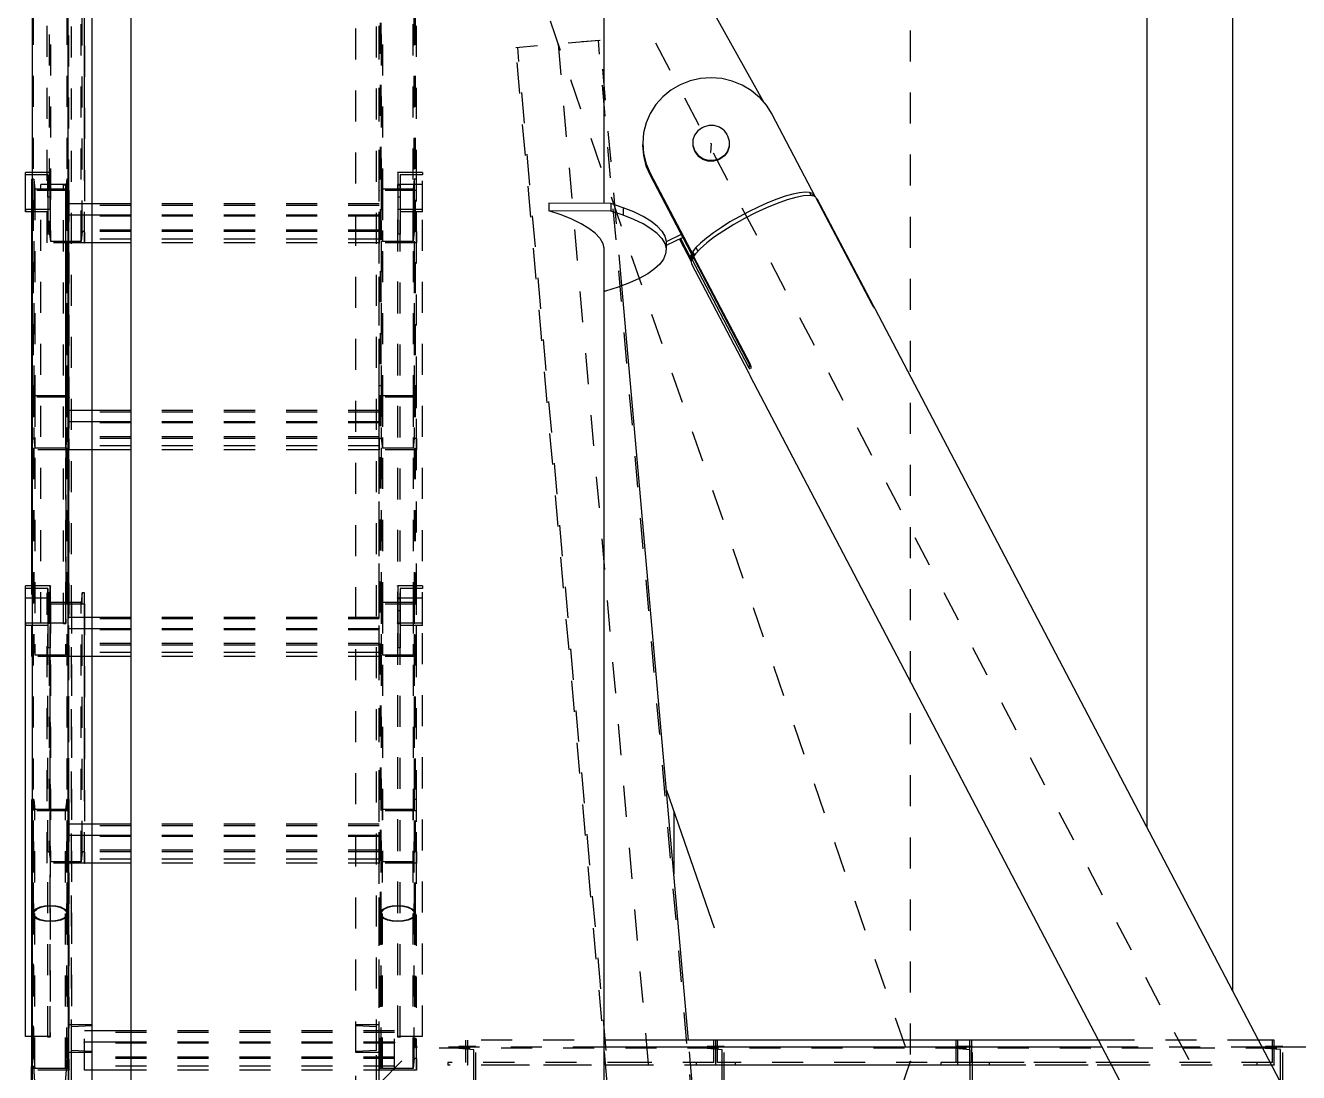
# Model space of a CAD drawing. Header units: millimetres. Extents: x 149919 to 150445, y 136651 to 136866.
# Drawn here: x 150259.112 to 150263.215, y 136845.592 to 136848.966 of the extents above; entities that cross this region are included whole.
import ezdxf

# ---------------------------------------------------------------- set-up
doc = ezdxf.new("R2010")
doc.units = ezdxf.units.MM
doc.header["$LTSCALE"] = 0.25
for name, pattern in [('CENTER', [50.8, 31.75, -6.35, 6.35, -6.35]), ('XKITLINE00', [0]), ('XKITLINE02', [4, 2, -2]), ('XKITLINE03', [6, 3, -1, 1, -1])]:
    doc.linetypes.add(name, pattern=pattern)

# ---------------------------------------------------------------- blocks, each defined once
blk = doc.blocks.new('çatıı')
at = {"color": 8, "linetype": 'CENTER'}
for p, q in [((12015, 20197.81), (12015, 18543.85)), ((11840, 20030.97), (12370, 19020.27)), ((11840, 20030.97), (12015, 19525.62)), ((11950.78, 19821.32), (11950.58, 19818.49)), ((12015, 19525.62), (11840, 19020.27))]:
    blk.add_line(p, q, dxfattribs=at)
at = {"color": 8, "linetype": 'XKITLINE00'}
for p, q in [((12091.2, 19985.39), (12091.2, 19601.11)), ((12118.8, 19985.39), (12118.8, 19548.47)), ((11763.8, 19949.63), (11763.8, 19282.77)), ((11916.2, 19891.73), (11916.2, 19802.04)), ((11936.22, 19891.15), (11967.84, 19834.57)), ((11916.23, 19886.42), (11916.23, 19802.04)), ((11937.87, 19838.6), (11935.24, 19836.45)), ((11940.81, 19840.32), (11937.87, 19838.6)), ((11944, 19841.58), (11940.81, 19840.32)), ((11947.36, 19842.34), (11944, 19841.58)), ((11950.8, 19842.58), (11947.36, 19842.34)), ((11954.24, 19842.3), (11950.8, 19842.58)), ((11957.6, 19841.5), (11954.24, 19842.3)), ((11960.79, 19840.21), (11957.6, 19841.5)), ((11963.73, 19838.45), (11960.79, 19840.21)), ((11935.24, 19836.45), (11933, 19833.92)), ((11966.35, 19836.26), (11963.73, 19838.45)), ((11966.35, 19836.26), (11968.59, 19833.72)), ((11931.19, 19831.09), (11929.86, 19828.02)), ((11933, 19833.92), (11931.19, 19831.09)), ((11968.59, 19833.72), (11970.39, 19830.86)), ((11970.39, 19830.86), (11984.35, 19804.23)), ((11929.86, 19828.02), (11929.05, 19824.78)), ((11947.92, 19826.47), (11946.5, 19825.49)), ((11948.36, 19826.69), (11947.92, 19826.47)), ((11950.03, 19827.2), (11948.36, 19826.69)), ((11951.78, 19827.19), (11950.03, 19827.2)), ((11953.45, 19826.66), (11951.78, 19827.19)), ((11954.86, 19825.66), (11953.45, 19826.66)), ((11929.05, 19824.78), (11928.78, 19821.45)), ((11944.91, 19822.31), (11944.91, 19820.62)), ((11944.93, 19822.52), (11944.92, 19820.82)), ((11945.47, 19824.12), (11944.93, 19822.52)), ((11946.5, 19825.49), (11945.47, 19824.12)), ((11954.86, 19825.66), (11955.89, 19824.28)), ((11955.89, 19824.28), (11956.12, 19823.85)), ((11956.12, 19823.85), (11956.66, 19822.24)), ((11956.66, 19822.24), (11956.66, 19820.54)), ((11928.78, 19821.45), (11928.73, 19820.81)), ((11928.73, 19820.81), (11929, 19817.48)), ((11928.78, 19821.45), (11929.05, 19818.13)), ((11929.05, 19818.13), (11929.85, 19814.88)), ((11944.91, 19820.62), (11945.45, 19819)), ((11944.92, 19820.82), (11945.46, 19819.21)), ((11945.46, 19819.21), (11945.45, 19819)), ((11945.45, 19819), (11945.67, 19818.57)), ((11945.46, 19819.21), (11945.69, 19818.78)), ((11945.69, 19818.78), (11945.67, 19818.57)), ((11945.67, 19818.57), (11946.7, 19817.2)), ((11945.69, 19818.78), (11946.72, 19817.4)), ((11956.1, 19818.73), (11955.07, 19817.37)), ((11956.11, 19818.94), (11955.08, 19817.57)), ((11956.64, 19820.34), (11956.1, 19818.73)), ((11956.66, 19820.54), (11956.11, 19818.94)), ((11956.66, 19820.54), (11956.64, 19820.34)), ((11929, 19817.48), (11929.8, 19814.23)), ((11929.85, 19814.88), (11929.8, 19814.23)), ((11929.8, 19814.23), (11931.12, 19811.14)), ((11929.85, 19814.88), (11931.17, 19811.79)), ((11948.12, 19816.19), (11946.7, 19817.2)), ((11948.13, 19816.4), (11946.72, 19817.4)), ((11949.78, 19815.66), (11948.12, 19816.19)), ((11949.8, 19815.87), (11948.13, 19816.4)), ((11951.54, 19815.65), (11949.78, 19815.66)), ((11951.55, 19815.86), (11949.8, 19815.87)), ((11953.2, 19816.16), (11951.54, 19815.65)), ((11953.22, 19816.37), (11951.55, 19815.86)), ((11953.65, 19816.38), (11953.2, 19816.16)), ((11953.22, 19816.37), (11953.2, 19816.16)), ((11953.66, 19816.59), (11953.22, 19816.37)), ((11955.07, 19817.37), (11953.65, 19816.38)), ((11953.66, 19816.59), (11953.65, 19816.38)), ((11955.08, 19817.57), (11953.66, 19816.59)), ((11931.17, 19811.79), (11931.12, 19811.14)), ((11931.12, 19811.14), (11963.27, 19749.83)), ((11931.17, 19811.79), (11945.18, 19785.06)), ((11918.52, 19802.03), (11898.52, 19802.12)), ((11898.52, 19802.12), (11898.52, 19799.7)), ((11922.42, 19800.71), (11918.52, 19802.03)), ((11918.52, 19802.03), (11918.52, 19799.61)), ((11969.02, 19802.27), (11965.98, 19800.92)), ((11972.07, 19802.06), (11968.66, 19800.65)), ((11971.94, 19803.43), (11969.02, 19802.27)), ((11974.67, 19804.37), (11971.94, 19803.43)), ((11975.26, 19803.19), (11972.07, 19802.06)), ((11977.14, 19805.07), (11974.67, 19804.37)), ((11978.12, 19804.01), (11975.26, 19803.19)), ((11979.3, 19805.52), (11977.14, 19805.07)), ((11980.58, 19804.51), (11978.12, 19804.01)), ((11981.1, 19805.7), (11979.3, 19805.52)), ((11982.56, 19804.66), (11980.58, 19804.51)), ((11982.48, 19805.61), (11981.1, 19805.7)), ((11982.48, 19805.61), (11983.01, 19804.6)), ((11983.42, 19805.25), (11982.48, 19805.61)), ((11984, 19804.46), (11982.56, 19804.66)), ((11983.42, 19805.25), (11983.83, 19804.48)), ((11984.49, 19804.14), (11984, 19804.46)), ((11984.49, 19804.14), (12002.6, 19769.6)), ((11984.91, 19803.68), (11984.77, 19803.61)), ((11984.91, 19803.68), (12003.02, 19769.14)), ((11902.43, 19798.39), (11898.52, 19799.7)), ((11918.52, 19799.61), (11898.52, 19799.7)), ((11905.89, 19797), (11902.43, 19798.39)), ((11922.42, 19798.3), (11918.52, 19799.61)), ((11925.89, 19799.32), (11922.42, 19800.71)), ((11922.42, 19800.71), (11922.42, 19798.3)), ((11925.89, 19796.91), (11922.42, 19798.3)), ((11928.88, 19797.86), (11925.89, 19799.32)), ((11931.39, 19796.34), (11928.88, 19797.86)), ((11959.84, 19797.8), (11956.88, 19796.1)), ((11962.9, 19799.42), (11959.84, 19797.8)), ((11965.13, 19799.02), (11961.59, 19797.22)), ((11965.98, 19800.92), (11962.9, 19799.42)), ((11968.66, 19800.65), (11965.13, 19799.02)), ((11908.89, 19795.54), (11905.89, 19797)), ((11911.4, 19794.02), (11908.89, 19795.54)), ((11913.4, 19792.45), (11911.4, 19794.02)), ((11928.88, 19795.45), (11925.89, 19796.91)), ((11931.39, 19793.93), (11928.88, 19795.45)), ((11933.4, 19794.77), (11931.39, 19796.34)), ((11933.4, 19792.36), (11931.39, 19793.93)), ((11933.4, 19794.77), (11934.89, 19793.16)), ((11954.1, 19794.36), (11951.55, 19792.62)), ((11956.88, 19796.1), (11954.1, 19794.36)), ((11958.14, 19795.28), (11954.89, 19793.28)), ((11961.59, 19797.22), (11958.14, 19795.28)), ((11913.4, 19792.45), (11914.89, 19790.84)), ((11914.89, 19790.84), (11915.85, 19789.21)), ((11933.4, 19792.36), (11934.89, 19790.75)), ((11934.89, 19793.16), (11935.85, 19791.53)), ((11934.89, 19790.75), (11935.85, 19789.12)), ((11935.85, 19791.53), (11936.27, 19789.88)), ((11941.12, 19792.07), (11936.27, 19789.72)), ((11941.64, 19791.08), (11936.27, 19788.48)), ((11936.27, 19789.88), (11936.27, 19787.47)), ((11940.6, 19790.58), (11944.39, 19783.36)), ((11940.91, 19790.73), (11944.12, 19784.6)), ((11947.41, 19789.32), (11945.91, 19787.83)), ((11949.38, 19789.33), (11947.28, 19787.5)), ((11949.3, 19790.93), (11947.41, 19789.32)), ((11951.55, 19792.62), (11949.3, 19790.93)), ((11951.94, 19791.28), (11949.38, 19789.33)), ((11954.89, 19793.28), (11951.94, 19791.28)), ((11915.85, 19789.21), (11916.27, 19787.56)), ((11916.2, 19787.86), (11916.2, 19282.77)), ((11916.27, 19787.56), (11916.2, 19786.46)), ((11936.15, 19785.81), (11935.5, 19784.17)), ((11935.85, 19789.12), (11936.27, 19787.47)), ((11936.27, 19787.47), (11936.15, 19785.81)), ((11944.33, 19785.57), (11944.18, 19785.14)), ((11944.48, 19785.64), (11944.33, 19785.57)), ((11944.33, 19785.57), (11945.01, 19784.28)), ((11945.91, 19787.83), (11944.85, 19786.5)), ((11944.85, 19786.5), (11945.42, 19785.41)), ((11945.72, 19785.84), (11945.15, 19785.02)), ((11947.28, 19787.5), (11945.72, 19785.84)), ((11945.91, 19787.83), (11946.51, 19786.69)), ((11934.31, 19782.55), (11932.6, 19780.95)), ((11935.5, 19784.17), (11934.31, 19782.55)), ((11944.18, 19785.14), (11944.11, 19784.74)), ((11944.11, 19784.74), (11944.13, 19784.39)), ((11944.13, 19784.39), (11944.23, 19784.08)), ((11944.13, 19784.39), (11944.5, 19783.69)), ((11944.18, 19785.14), (11944.71, 19784.13)), ((11944.23, 19784.08), (11944.47, 19783.62)), ((11944.62, 19784.09), (11944.35, 19783.23)), ((11944.35, 19783.23), (11944.52, 19782.6)), ((11944.52, 19782.6), (11962.63, 19748.05)), ((11945.16, 19784.35), (11944.62, 19784.09)), ((11944.62, 19784.09), (11962.74, 19749.55)), ((11945.16, 19784.35), (11945.01, 19784.28)), ((11945.15, 19785.02), (11963.26, 19750.47)), ((11945.2, 19784.92), (11945.19, 19784.8)), ((11945.24, 19784.85), (11945.19, 19784.8)), ((11945.19, 19784.8), (11963.3, 19750.26)), ((11927.65, 19777.91), (11924.45, 19776.48)), ((11930.37, 19779.4), (11927.65, 19777.91)), ((11932.6, 19780.95), (11930.37, 19779.4)), ((11916.71, 19773.84), (11916.2, 19773.85)), ((11920.79, 19775.12), (11916.71, 19773.84)), ((11924.45, 19776.48), (11920.79, 19775.12)), ((12002.6, 19769.6), (12002.77, 19769.29)), ((12002.77, 19769.29), (12002.94, 19768.99)), ((12003.02, 19769.14), (12002.9, 19769.08)), ((12002.94, 19768.99), (12003.12, 19768.72)), ((12003.02, 19769.14), (12003.18, 19768.85)), ((12003.18, 19768.85), (12003.07, 19768.79)), ((12003.18, 19768.85), (12003.32, 19768.59)), ((12003.12, 19768.72), (12003.28, 19768.5)), ((12003.28, 19768.5), (12003.41, 19768.33)), ((12003.32, 19768.59), (12003.43, 19768.4)), ((12003.51, 19768.25), (12003.41, 19768.33)), ((12003.43, 19768.4), (12003.51, 19768.28)), ((12003.51, 19768.28), (12003.55, 19768.24)), ((12003.55, 19768.24), (12003.51, 19768.25)), ((12003.55, 19768.24), (12265.61, 19268.5)), ((11963.49, 19749.91), (11962.74, 19749.55)), ((11962.74, 19749.55), (11962.9, 19749.26)), ((11963.57, 19749.59), (11962.9, 19749.26)), ((11962.9, 19749.26), (11963.06, 19749.02)), ((11963.06, 19749.02), (11963.21, 19748.84)), ((11963.33, 19748.74), (11963.21, 19748.84)), ((11963.26, 19750.47), (11963.41, 19750.15)), ((11963.3, 19750.26), (11963.27, 19749.83)), ((11963.48, 19749.93), (11963.27, 19749.83)), ((11963.34, 19750.3), (11963.3, 19750.26)), ((11963.43, 19748.72), (11963.33, 19748.74)), ((11963.41, 19750.15), (11963.52, 19749.82)), ((11963.52, 19748.8), (11963.44, 19748.73)), ((11963.52, 19749.82), (11963.59, 19749.5)), ((11963.59, 19748.97), (11963.52, 19748.8)), ((11963.59, 19749.5), (11963.62, 19749.21)), ((11963.62, 19749.21), (11963.59, 19748.97)), ((11962.63, 19748.05), (11962.79, 19747.74)), ((11962.79, 19747.74), (11962.95, 19747.43)), ((11962.95, 19747.43), (11963.09, 19747.14)), ((11963.09, 19747.14), (11963.2, 19746.9)), ((11963.2, 19746.9), (11963.28, 19746.71)), ((11963.28, 19746.71), (11963.29, 19746.68)), ((11963.29, 19746.68), (12225.35, 19246.95)), ((11936.4, 19613.06), (11951.77, 19568.68)), ((11938.8, 19606.15), (11938.8, 19585.93))]:
    blk.add_line(p, q, dxfattribs=at)
at = {"color": 7, "linetype": 'XKITLINE00'}
for p, q in [((11732.08, 19812.05), (11732.08, 19880.27)), ((11743.51, 19880.27), (11743.51, 19573.26)), ((11748.82, 19813.2), (11748.82, 19872.85)), ((11751.3, 19537.4), (11751.3, 19873.17)), ((11729.82, 19811.25), (11729.82, 19812.05)), ((11732.86, 19812.05), (11729.82, 19812.05)), ((11732.58, 19811.25), (11729.82, 19811.25)), ((11729.82, 19799.32), (11729.82, 19811.25)), ((11732.08, 19809.89), (11731.82, 19809.89)), ((11731.82, 19806.23), (11731.82, 19809.89)), ((11732.08, 19678.8), (11732.08, 19810.99)), ((11743.82, 19809.89), (11743.51, 19809.89)), ((11743.8, 19809.89), (11743.8, 19813.2)), ((11743.82, 19806.23), (11743.82, 19809.89)), ((11732.08, 19806.23), (11731.82, 19806.23)), ((11731.82, 19743.27), (11731.82, 19806.23)), ((11742.82, 19808.17), (11742.73, 19808.17)), ((11742.82, 19807.94), (11742.82, 19808.17)), ((11743.82, 19806.23), (11743.51, 19806.23)), ((11743.82, 19746.57), (11743.82, 19806.23)), ((11763.8, 19801.95), (11751.3, 19801.95)), ((11731.82, 19799.32), (11729.82, 19799.32)), ((11763.8, 19798.28), (11751.3, 19798.28)), ((11763.8, 19789.33), (11751.3, 19789.33)), ((11943.52, 19532.43), (11922.05, 19775.59)), ((11743.8, 19743.27), (11743.8, 19746.57)), ((11732.08, 19743.27), (11731.82, 19743.27)), ((11731.82, 19739.6), (11731.82, 19743.27)), ((11743.82, 19743.27), (11743.51, 19743.27)), ((11743.82, 19743.27), (11743.82, 19739.6)), ((11732.08, 19739.6), (11731.82, 19739.6)), ((11731.82, 19678.8), (11731.82, 19739.6)), ((11743.82, 19739.6), (11743.51, 19739.6)), ((11743.82, 19679.95), (11743.82, 19739.6)), ((11763.8, 19735.32), (11751.3, 19735.32)), ((11763.8, 19731.66), (11751.3, 19731.66)), ((11763.8, 19722.71), (11751.3, 19722.71)), ((11729.82, 19674.92), (11729.82, 19678.8)), ((11732.86, 19678.8), (11729.82, 19678.8)), ((11743.8, 19673.45), (11743.8, 19679.95)), ((11732.58, 19678), (11729.82, 19678)), ((11732.86, 19674.92), (11729.82, 19674.92)), ((11729.82, 19533.59), (11729.82, 19674.92)), ((11732.08, 19674.92), (11732.08, 19677.74)), ((11748.14, 19676.64), (11747.75, 19673.45)), ((11748.82, 19676.64), (11748.14, 19676.64)), ((11748.82, 19672.98), (11748.82, 19676.64)), ((11732.08, 19573.2), (11732.08, 19671.14)), ((11747.75, 19673.45), (11743.51, 19673.45)), ((11748.82, 19672.98), (11743.51, 19672.98)), ((11748.82, 19613.32), (11748.82, 19672.98)), ((11763.8, 19668.7), (11751.3, 19668.7)), ((11763.8, 19665.03), (11751.3, 19665.03)), ((11763.8, 19656.08), (11751.3, 19656.08)), ((11743.8, 19610.02), (11743.8, 19613.32)), ((11732.08, 19610.02), (11731.82, 19610.02)), ((11731.82, 19610.02), (11731.82, 19606.35)), ((11743.82, 19610.02), (11743.51, 19610.02)), ((11743.82, 19610.02), (11743.82, 19606.35)), ((11732.08, 19606.35), (11731.82, 19606.35)), ((11731.82, 19523.95), (11731.82, 19606.35)), ((11743.82, 19606.35), (11743.51, 19606.35)), ((11743.82, 19546.7), (11743.82, 19606.35)), ((11763.8, 19602.07), (11751.3, 19602.07)), ((11763.8, 19598.41), (11751.3, 19598.41)), ((11763.8, 19589.46), (11751.3, 19589.46)), ((11732.36, 19573.99), (11732.08, 19573.2)), ((11732.09, 19573.17), (11732.08, 19573.2)), ((11732.38, 19573.99), (11732.1, 19573.2)), ((11732.1, 19441.47), (11732.1, 19573.2)), ((11733.17, 19574.71), (11732.36, 19573.99)), ((11733.19, 19574.71), (11732.38, 19573.99)), ((11734.44, 19575.27), (11733.17, 19574.71)), ((11734.46, 19575.27), (11733.19, 19574.71)), ((11736.03, 19575.64), (11734.44, 19575.27)), ((11736.05, 19575.64), (11734.46, 19575.27)), ((11737.8, 19575.76), (11736.03, 19575.64)), ((11737.8, 19575.76), (11736.05, 19575.64)), ((11737.81, 19575.76), (11737.8, 19575.76)), ((11737.82, 19575.76), (11737.81, 19575.76)), ((11739.56, 19575.64), (11737.82, 19575.76)), ((11739.58, 19575.64), (11737.82, 19575.76)), ((11741.18, 19575.27), (11739.58, 19575.64)), ((11742.44, 19574.71), (11741.18, 19575.27)), ((11743.25, 19573.99), (11742.44, 19574.71)), ((11743.25, 19573.99), (11743.53, 19573.2)), ((11743.53, 19573.2), (11743.53, 19418.17)), ((11845.19, 19574.71), (11845.19, 19574.71)), ((11743.8, 19537.4), (11743.8, 19546.7)), ((11751.3, 19537.4), (11743.8, 19537.4)), ((11751.3, 19537.4), (11743.8, 19537.4)), ((11743.8, 19523.95), (11743.8, 19537.4)), ((11751.3, 19425.95), (11751.3, 19537.4)), ((11763.8, 19535.45), (11751.3, 19535.45)), ((11731.82, 19533.62), (11729.82, 19533.62)), ((11731.82, 19533.59), (11729.82, 19533.59)), ((11763.8, 19531.78), (11751.3, 19531.78)), ((11952.27, 19532.43), (11916.2, 19532.43)), ((11952.27, 19530.43), (11952.27, 19532.43)), ((12029.8, 19532.43), (11952.27, 19532.43)), ((11952.27, 19530.43), (11952.27, 19532.43)), ((12029.8, 19529.67), (12029.8, 19532.43)), ((12032.53, 19532.43), (12029.8, 19532.43)), ((12030.35, 19529.37), (12030.35, 19532.43)), ((12034.82, 19532.43), (12032.53, 19532.43)), ((12034.19, 19529.38), (12034.19, 19532.43)), ((12075.64, 19532.43), (12034.82, 19532.43)), ((12034.82, 19529.64), (12034.82, 19532.43)), ((12132.27, 19532.43), (12127.21, 19532.43)), ((12132.27, 19530.45), (12132.27, 19532.43)), ((12029.8, 19530.16), (11916.2, 19530.15)), ((11949.52, 19530.43), (11949.52, 19530.43)), ((11949.52, 19530.15), (11949.52, 19530.43)), ((11955.02, 19530.43), (11949.52, 19530.43)), ((11955.02, 19530.43), (11955.02, 19530.43)), ((11955.02, 19530.15), (11955.02, 19530.43)), ((12029.52, 19530.43), (12029.52, 19530.43)), ((12029.52, 19530.16), (12029.52, 19530.43)), ((12029.8, 19530.43), (12029.52, 19530.43)), ((12035.02, 19530.43), (12034.82, 19530.43)), ((12076.83, 19530.16), (12034.82, 19530.16)), ((12035.02, 19530.43), (12035.02, 19530.43)), ((12035.02, 19530.16), (12035.02, 19530.43)), ((12173.69, 19530.17), (12128.4, 19530.16)), ((12129.52, 19530.45), (12129.52, 19530.45)), ((12129.52, 19530.16), (12129.52, 19530.45)), ((12135.02, 19530.45), (12129.52, 19530.45)), ((12135.02, 19530.45), (12135.02, 19530.45)), ((12135.02, 19530.16), (12135.02, 19530.45)), ((11732.1, 19523.95), (11731.8, 19523.95)), ((11731.8, 19518.45), (11731.8, 19523.95)), ((11743.8, 19523.95), (11743.53, 19523.95)), ((11743.8, 19518.45), (11743.8, 19523.95)), ((11763.8, 19522.83), (11751.3, 19522.83))]:
    blk.add_line(p, q, dxfattribs=at)
at = {"color": 116, "linetype": 'XKITLINE02', "true_color": 0x136734}
for p, q in [((11732.38, 19573.2), (11732.38, 19880.27)), ((11743.21, 19573.2), (11743.21, 19880.27)), ((11844.1, 19880.27), (11844.1, 19573.2)), ((11844.4, 19880.27), (11844.4, 19573.2)), ((11855.23, 19573.2), (11855.23, 19880.27)), ((11855.53, 19573.2), (11855.53, 19880.27)), ((11736.82, 19789.33), (11736.82, 19876.52)), ((11737.5, 19876.52), (11737.5, 19793)), ((11748.14, 19793), (11748.14, 19876.52)), ((11843.8, 19789.33), (11843.8, 19876.52)), ((11844.48, 19876.52), (11844.48, 19793)), ((11855.12, 19793), (11855.12, 19876.52)), ((11855.8, 19789.33), (11855.8, 19876.52)), ((11737.88, 19873.32), (11737.88, 19789.8)), ((11743.8, 19806.23), (11743.8, 19873.17)), ((11744.65, 19529.07), (11744.65, 19872.56)), ((11747.75, 19789.8), (11747.75, 19873.32)), ((11836.3, 19528.45), (11836.3, 19873.17)), ((11842.95, 19529.07), (11842.95, 19872.56)), ((11843.8, 19528.45), (11843.8, 19873.17)), ((11844.86, 19873.32), (11844.86, 19789.8)), ((11854.73, 19789.8), (11854.73, 19873.32)), ((11914.73, 19854.6), (11887.88, 19852.23)), ((11917.32, 19518.72), (11887.88, 19852.23)), ((11934.6, 19329.85), (11888.48, 19852.28)), ((11915.08, 19854.63), (11909.17, 19854.11)), ((11960.6, 19332.14), (11914.48, 19854.57)), ((11922.05, 19775.59), (11915.08, 19854.63)), ((11732.08, 19810.99), (11732.08, 19812.05)), ((11732.5, 19809.89), (11732.08, 19809.89)), ((11732.5, 19809.89), (11732.88, 19806.69)), ((11732.5, 19809.89), (11732.5, 19726.37)), ((11737.02, 19811.25), (11732.58, 19811.25)), ((11737.82, 19812.05), (11732.86, 19812.05)), ((11737.02, 19811.25), (11737.02, 19799.32)), ((11737.02, 19804.08), (11737.02, 19811.25)), ((11737.82, 19812.05), (11737.82, 19800.11)), ((11737.82, 19804.08), (11737.82, 19812.05)), ((11743.14, 19809.89), (11742.75, 19806.69)), ((11743.23, 19809.89), (11743.14, 19809.89)), ((11743.14, 19809.89), (11743.14, 19726.37)), ((11743.51, 19809.89), (11743.23, 19809.89)), ((11743.8, 19528.45), (11743.8, 19809.89)), ((11748.82, 19789.33), (11748.82, 19813.2)), ((11843.8, 19722.71), (11843.8, 19809.89)), ((11844.48, 19809.89), (11843.8, 19809.89)), ((11844.48, 19809.89), (11844.48, 19726.37)), ((11844.48, 19809.89), (11844.86, 19806.69)), ((11849.8, 19812.05), (11849.8, 19804.08)), ((11857.8, 19812.05), (11849.8, 19812.05)), ((11849.8, 19812.05), (11849.8, 19800.11)), ((11850.6, 19811.25), (11850.6, 19804.08)), ((11857.8, 19811.25), (11850.6, 19811.25)), ((11850.6, 19811.25), (11850.6, 19799.32)), ((11855.12, 19809.89), (11854.73, 19806.69)), ((11855.12, 19809.89), (11855.12, 19726.37)), ((11855.8, 19809.89), (11855.12, 19809.89)), ((11855.8, 19722.71), (11855.8, 19809.89)), ((11857.8, 19812.05), (11857.8, 19811.25)), ((11857.8, 19799.32), (11857.8, 19812.05)), ((11743.51, 19806.23), (11732.08, 19806.23)), ((11742.75, 19806.69), (11732.88, 19806.69)), ((11732.88, 19806.69), (11732.88, 19723.17)), ((11734.82, 19808.17), (11734.82, 19808.15)), ((11742.73, 19808.17), (11734.82, 19808.17)), ((11734.82, 19666.84), (11734.82, 19808.17)), ((11742.02, 19808.15), (11734.82, 19808.15)), ((11742.02, 19808.15), (11742.02, 19807.95)), ((11742.02, 19666.64), (11742.02, 19808.15)), ((11742.82, 19807.95), (11742.02, 19807.95)), ((11742.75, 19806.69), (11742.75, 19723.17)), ((11742.82, 19666.64), (11742.82, 19807.94)), ((11855.8, 19806.23), (11843.8, 19806.23)), ((11844.86, 19806.69), (11844.86, 19723.17)), ((11854.73, 19806.69), (11844.86, 19806.69)), ((11849.8, 19666.64), (11849.8, 19808.17)), ((11857.8, 19808.17), (11849.8, 19808.17)), ((11850.6, 19807.95), (11849.8, 19807.95)), ((11850.6, 19666.64), (11850.6, 19808.15)), ((11857.8, 19808.15), (11850.6, 19808.15)), ((11854.73, 19806.69), (11854.73, 19723.17)), ((11857.8, 19666.84), (11857.8, 19808.17)), ((11737.02, 19804.08), (11737.02, 19792.14)), ((11737.82, 19804.08), (11737.02, 19804.08)), ((11737.82, 19804.08), (11737.82, 19792.14)), ((11743.82, 19789.33), (11743.82, 19801.95)), ((11751.3, 19801.95), (11743.82, 19801.95)), ((11843.8, 19801.95), (11763.8, 19801.95)), ((11843.8, 19789.33), (11843.8, 19801.95)), ((11850.6, 19804.08), (11849.8, 19804.08)), ((11849.8, 19804.08), (11849.8, 19792.14)), ((11850.6, 19804.08), (11850.6, 19792.14)), ((11729.82, 19800.11), (11729.82, 19799.32)), ((11737.82, 19800.11), (11729.82, 19800.11)), ((11737.02, 19799.32), (11731.82, 19799.32)), ((11737.02, 19799.32), (11737.02, 19792.14)), ((11737.82, 19800.11), (11737.82, 19792.14)), ((11843.8, 19801.44), (11743.82, 19801.44)), ((11751.3, 19798.28), (11743.82, 19798.28)), ((11843.8, 19797.95), (11743.82, 19797.95)), ((11843.8, 19798.28), (11763.8, 19798.28)), ((11849.8, 19800.11), (11849.8, 19792.14)), ((11857.8, 19800.11), (11849.8, 19800.11)), ((11850.6, 19799.32), (11850.6, 19792.14)), ((11857.8, 19799.32), (11850.6, 19799.32)), ((11843.8, 19793.5), (11743.82, 19793.5)), ((11737.5, 19793), (11736.82, 19793)), ((11748.82, 19789.33), (11736.82, 19789.33)), ((11737.82, 19792.14), (11737.02, 19792.14)), ((11737.5, 19793), (11737.88, 19789.8)), ((11747.75, 19789.8), (11737.88, 19789.8)), ((11843.8, 19793), (11743.82, 19793)), ((11843.8, 19790.59), (11743.82, 19790.59)), ((11751.3, 19789.33), (11743.82, 19789.33)), ((11748.14, 19793), (11747.75, 19789.8)), ((11748.82, 19793), (11748.14, 19793)), ((11843.8, 19789.33), (11763.8, 19789.33)), ((11843.8, 19793), (11843.8, 19789.33)), ((11844.48, 19793), (11843.8, 19793)), ((11855.8, 19789.33), (11843.8, 19789.33)), ((11844.48, 19793), (11844.86, 19789.8)), ((11854.73, 19789.8), (11844.86, 19789.8)), ((11850.6, 19792.14), (11849.8, 19792.14)), ((11855.12, 19793), (11854.73, 19789.8)), ((11855.8, 19793), (11855.12, 19793)), ((11855.8, 19793), (11855.8, 19789.33)), ((11743.82, 19722.71), (11743.82, 19746.57)), ((11731.82, 19722.71), (11731.82, 19743.27)), ((11732.5, 19743.27), (11732.08, 19743.27)), ((11732.5, 19743.27), (11732.88, 19740.07)), ((11732.5, 19743.27), (11732.5, 19659.75)), ((11742.75, 19740.07), (11732.88, 19740.07)), ((11732.88, 19740.07), (11732.88, 19656.55)), ((11743.14, 19743.27), (11742.75, 19740.07)), ((11742.75, 19740.07), (11742.75, 19656.55)), ((11743.23, 19743.27), (11743.14, 19743.27)), ((11743.14, 19743.27), (11743.14, 19659.75)), ((11743.51, 19743.27), (11743.23, 19743.27)), ((11743.8, 19679.95), (11743.8, 19743.27)), ((11743.82, 19739.6), (11743.82, 19743.27)), ((11843.8, 19656.08), (11843.8, 19743.27)), ((11844.48, 19743.27), (11843.8, 19743.27)), ((11844.48, 19743.27), (11844.48, 19659.75)), ((11844.48, 19743.27), (11844.86, 19740.07)), ((11844.86, 19740.07), (11844.86, 19656.55)), ((11854.73, 19740.07), (11844.86, 19740.07)), ((11855.12, 19743.27), (11854.73, 19740.07)), ((11854.73, 19740.07), (11854.73, 19656.55)), ((11855.12, 19743.27), (11855.12, 19659.75)), ((11855.8, 19743.27), (11855.12, 19743.27)), ((11855.8, 19656.08), (11855.8, 19743.27)), ((11743.51, 19739.6), (11732.08, 19739.6)), ((11855.8, 19739.6), (11843.8, 19739.6)), ((11743.82, 19722.71), (11743.82, 19735.32)), ((11751.3, 19735.32), (11743.82, 19735.32)), ((11843.8, 19734.81), (11743.82, 19734.81)), ((11843.8, 19735.32), (11763.8, 19735.32)), ((11843.8, 19722.71), (11843.8, 19735.32)), ((11751.3, 19731.66), (11743.82, 19731.66)), ((11843.8, 19731.33), (11743.82, 19731.33)), ((11843.8, 19731.66), (11763.8, 19731.66)), ((11732.5, 19726.37), (11731.82, 19726.37)), ((11732.5, 19726.37), (11732.88, 19723.17)), ((11743.14, 19726.37), (11742.75, 19723.17)), ((11743.82, 19726.37), (11743.14, 19726.37)), ((11843.8, 19726.88), (11743.82, 19726.88)), ((11843.8, 19726.37), (11743.82, 19726.37)), ((11843.8, 19723.97), (11743.82, 19723.97)), ((11843.8, 19726.37), (11843.8, 19722.71)), ((11844.48, 19726.37), (11843.8, 19726.37)), ((11844.48, 19726.37), (11844.86, 19723.17)), ((11855.12, 19726.37), (11854.73, 19723.17)), ((11855.8, 19726.37), (11855.12, 19726.37)), ((11855.8, 19726.37), (11855.8, 19722.71)), ((11743.82, 19722.71), (11731.82, 19722.71)), ((11742.75, 19723.17), (11732.88, 19723.17)), ((11751.3, 19722.71), (11743.82, 19722.71)), ((11843.8, 19722.71), (11763.8, 19722.71)), ((11855.8, 19722.71), (11843.8, 19722.71)), ((11854.73, 19723.17), (11844.86, 19723.17)), ((11731.82, 19656.08), (11731.82, 19678.8)), ((11732.08, 19677.74), (11732.08, 19678.8)), ((11737.82, 19678.8), (11732.86, 19678.8)), ((11737.82, 19678.8), (11737.82, 19666.86)), ((11737.82, 19670.83), (11737.82, 19678.8)), ((11743.82, 19656.08), (11743.82, 19679.95)), ((11849.8, 19678.8), (11849.8, 19670.83)), ((11857.8, 19678.8), (11849.8, 19678.8)), ((11849.8, 19678.8), (11849.8, 19666.86)), ((11857.8, 19678.8), (11857.8, 19678)), ((11857.8, 19666.07), (11857.8, 19678.8)), ((11729.82, 19666.07), (11729.82, 19674.92)), ((11729.82, 19674.92), (11729.82, 19674.9)), ((11737.02, 19674.9), (11729.82, 19674.9)), ((11732.08, 19671.14), (11732.08, 19674.92)), ((11737.02, 19678), (11732.58, 19678)), ((11737.82, 19674.92), (11732.86, 19674.92)), ((11737.5, 19676.64), (11736.82, 19676.64)), ((11736.82, 19676.64), (11736.82, 19672.98)), ((11736.82, 19589.46), (11736.82, 19676.64)), ((11737.02, 19678), (11737.02, 19666.07)), ((11737.02, 19670.83), (11737.02, 19678)), ((11737.02, 19674.9), (11737.02, 19674.7)), ((11737.02, 19533.39), (11737.02, 19674.9)), ((11737.82, 19674.7), (11737.02, 19674.7)), ((11737.88, 19673.45), (11737.5, 19676.64)), ((11737.5, 19676.64), (11737.5, 19593.12)), ((11737.82, 19575.76), (11737.82, 19674.92)), ((11748.14, 19593.12), (11748.14, 19676.64)), ((11843.8, 19589.46), (11843.8, 19676.64)), ((11844.48, 19676.64), (11843.8, 19676.64)), ((11844.48, 19676.64), (11844.48, 19593.12)), ((11844.48, 19676.64), (11844.86, 19673.44)), ((11849.8, 19533.39), (11849.8, 19674.92)), ((11857.8, 19674.92), (11849.8, 19674.92)), ((11850.6, 19674.7), (11849.8, 19674.7)), ((11850.6, 19678), (11850.6, 19670.83)), ((11857.8, 19678), (11850.6, 19678)), ((11850.6, 19678), (11850.6, 19666.07)), ((11850.6, 19533.39), (11850.6, 19674.9)), ((11857.8, 19674.9), (11850.6, 19674.9)), ((11855.12, 19676.64), (11854.73, 19673.44)), ((11855.12, 19676.64), (11855.12, 19593.12)), ((11855.8, 19676.64), (11855.12, 19676.64)), ((11855.8, 19589.46), (11855.8, 19676.64)), ((11857.8, 19533.59), (11857.8, 19674.92)), ((11743.51, 19672.98), (11736.82, 19672.98)), ((11737.02, 19670.83), (11737.02, 19658.89)), ((11737.82, 19670.83), (11737.02, 19670.83)), ((11737.82, 19670.83), (11737.82, 19658.89)), ((11743.51, 19673.45), (11737.88, 19673.45)), ((11737.88, 19673.45), (11737.88, 19589.92)), ((11743.8, 19613.32), (11743.8, 19673.45)), ((11744.65, 19673.45), (11744.65, 19536.78)), ((11747.75, 19589.92), (11747.75, 19673.45)), ((11855.8, 19672.98), (11843.8, 19672.98)), ((11844.86, 19673.44), (11844.86, 19589.92)), ((11854.73, 19673.44), (11844.86, 19673.44)), ((11850.6, 19670.83), (11849.8, 19670.83)), ((11849.8, 19670.83), (11849.8, 19658.89)), ((11850.6, 19670.83), (11850.6, 19658.89)), ((11854.73, 19673.44), (11854.73, 19589.92)), ((11729.82, 19666.86), (11729.82, 19666.07)), ((11737.82, 19666.86), (11729.82, 19666.86)), ((11742.82, 19666.87), (11734.82, 19666.87)), ((11742.02, 19666.84), (11734.82, 19666.84)), ((11737.82, 19666.86), (11737.82, 19658.89)), ((11742.82, 19666.64), (11742.02, 19666.64)), ((11743.82, 19656.08), (11743.82, 19668.7)), ((11751.3, 19668.7), (11743.82, 19668.7)), ((11843.8, 19668.19), (11743.82, 19668.19)), ((11843.8, 19668.7), (11763.8, 19668.7)), ((11843.8, 19656.08), (11843.8, 19668.7)), ((11849.8, 19666.87), (11849.8, 19666.64)), ((11857.8, 19666.87), (11849.8, 19666.87)), ((11849.8, 19666.86), (11849.8, 19658.89)), ((11857.8, 19666.86), (11849.8, 19666.86)), ((11850.6, 19666.64), (11849.8, 19666.64)), ((11850.6, 19666.84), (11850.6, 19666.64)), ((11857.8, 19666.84), (11850.6, 19666.84)), ((11855.8, 19656.08), (11855.8, 19666.87)), ((11857.8, 19666.87), (11857.8, 19666.84)), ((11737.02, 19666.07), (11729.82, 19666.07)), ((11737.02, 19666.07), (11737.02, 19658.89)), ((11737.82, 19533.39), (11737.82, 19663.7)), ((11751.3, 19665.03), (11743.82, 19665.03)), ((11843.8, 19664.7), (11743.82, 19664.7)), ((11843.8, 19665.03), (11763.8, 19665.03)), ((11850.6, 19666.07), (11850.6, 19658.89)), ((11857.8, 19666.07), (11850.6, 19666.07)), ((11732.5, 19659.75), (11731.82, 19659.75)), ((11732.5, 19659.75), (11732.88, 19656.55)), ((11737.82, 19658.89), (11737.02, 19658.89)), ((11743.14, 19659.75), (11742.75, 19656.55)), ((11743.82, 19659.75), (11743.14, 19659.75)), ((11843.8, 19660.25), (11743.82, 19660.25)), ((11843.8, 19659.75), (11743.82, 19659.75)), ((11843.8, 19659.75), (11843.8, 19656.08)), ((11844.48, 19659.75), (11843.8, 19659.75)), ((11844.48, 19659.75), (11844.86, 19656.55)), ((11850.6, 19658.89), (11849.8, 19658.89)), ((11855.12, 19659.75), (11854.73, 19656.55)), ((11855.8, 19659.75), (11855.12, 19659.75)), ((11743.82, 19656.08), (11731.82, 19656.08)), ((11742.75, 19656.55), (11732.88, 19656.55)), ((11843.8, 19657.34), (11743.82, 19657.34)), ((11751.3, 19656.08), (11743.82, 19656.08)), ((11843.8, 19656.08), (11763.8, 19656.08)), ((11855.8, 19656.08), (11843.8, 19656.08)), ((11854.73, 19656.55), (11844.86, 19656.55)), ((11748.82, 19589.46), (11748.82, 19613.32)), ((11731.82, 19606.35), (11731.82, 19610.02)), ((11732.5, 19610.02), (11732.08, 19610.02)), ((11732.5, 19610.02), (11732.88, 19606.82)), ((11732.5, 19526.5), (11732.5, 19610.02)), ((11743.14, 19610.02), (11742.75, 19606.82)), ((11743.23, 19610.02), (11743.14, 19610.02)), ((11743.14, 19526.5), (11743.14, 19610.02)), ((11743.51, 19610.02), (11743.23, 19610.02)), ((11743.8, 19546.7), (11743.8, 19610.02)), ((11743.82, 19606.35), (11743.82, 19610.02)), ((11843.8, 19522.83), (11843.8, 19610.02)), ((11844.48, 19610.02), (11843.8, 19610.02)), ((11844.48, 19526.5), (11844.48, 19610.02)), ((11844.48, 19610.02), (11844.86, 19606.82)), ((11855.12, 19610.02), (11854.73, 19606.82)), ((11855.12, 19526.5), (11855.12, 19610.02)), ((11855.8, 19610.02), (11855.12, 19610.02)), ((11855.8, 19522.83), (11855.8, 19610.02)), ((11743.51, 19606.35), (11732.08, 19606.35)), ((11742.75, 19606.82), (11732.88, 19606.82)), ((11732.88, 19523.3), (11732.88, 19606.82)), ((11742.75, 19523.3), (11742.75, 19606.82)), ((11855.8, 19606.35), (11843.8, 19606.35)), ((11844.86, 19523.3), (11844.86, 19606.82)), ((11854.73, 19606.82), (11844.86, 19606.82)), ((11854.73, 19523.3), (11854.73, 19606.82)), ((11743.82, 19589.46), (11743.82, 19602.07)), ((11751.3, 19602.07), (11743.82, 19602.07)), ((11843.8, 19601.56), (11743.82, 19601.56)), ((11843.8, 19602.07), (11763.8, 19602.07)), ((11843.8, 19589.46), (11843.8, 19602.07)), ((11751.3, 19598.41), (11743.82, 19598.41)), ((11843.8, 19598.08), (11743.82, 19598.08)), ((11843.8, 19598.41), (11763.8, 19598.41)), ((11737.5, 19593.12), (11736.82, 19593.12)), ((11737.5, 19593.12), (11737.88, 19589.92)), ((11843.8, 19593.63), (11743.82, 19593.63)), ((11843.8, 19593.12), (11743.82, 19593.12)), ((11748.14, 19593.12), (11747.75, 19589.92)), ((11748.82, 19593.12), (11748.14, 19593.12)), ((11843.8, 19593.12), (11843.8, 19589.46)), ((11844.48, 19593.12), (11843.8, 19593.12)), ((11844.48, 19593.12), (11844.86, 19589.92)), ((11855.12, 19593.12), (11854.73, 19589.92)), ((11855.8, 19593.12), (11855.12, 19593.12)), ((11855.8, 19593.12), (11855.8, 19589.46)), ((11748.82, 19589.46), (11736.82, 19589.46)), ((11747.75, 19589.92), (11737.88, 19589.92)), ((11843.8, 19590.72), (11743.82, 19590.72)), ((11751.3, 19589.46), (11743.82, 19589.46)), ((11843.8, 19589.46), (11763.8, 19589.46)), ((11855.8, 19589.46), (11843.8, 19589.46)), ((11854.73, 19589.92), (11844.86, 19589.92)), ((11732.36, 19572.41), (11732.09, 19573.17)), ((11732.1, 19573.2), (11732.38, 19572.41)), ((11732.38, 19572.4), (11732.36, 19572.41)), ((11732.65, 19573.95), (11732.38, 19573.2)), ((11732.65, 19572.46), (11732.38, 19573.2)), ((11733.19, 19571.7), (11732.38, 19572.41)), ((11733.17, 19571.7), (11732.38, 19572.4)), ((11732.67, 19573.95), (11732.4, 19573.2)), ((11732.4, 19573.2), (11732.67, 19572.46)), ((11732.4, 19407.04), (11732.4, 19573.2)), ((11732.65, 19573.95), (11733.41, 19574.63)), ((11733.41, 19571.78), (11732.65, 19572.46)), ((11732.67, 19573.95), (11733.44, 19574.63)), ((11733.44, 19571.78), (11732.67, 19572.46)), ((11734.61, 19575.16), (11733.41, 19574.63)), ((11734.63, 19575.16), (11733.44, 19574.63)), ((11736.12, 19575.51), (11734.61, 19575.16)), ((11736.14, 19575.51), (11734.63, 19575.16)), ((11737.8, 19575.63), (11736.12, 19575.51)), ((11737.82, 19575.63), (11736.14, 19575.51)), ((11737.81, 19575.76), (11737.8, 19575.76)), ((11737.82, 19575.63), (11737.8, 19575.63)), ((11737.82, 19575.76), (11737.81, 19575.76)), ((11739.47, 19575.51), (11737.82, 19575.63)), ((11739.49, 19575.51), (11737.82, 19575.63)), ((11740.98, 19575.16), (11739.47, 19575.51)), ((11739.58, 19575.49), (11739.49, 19575.51)), ((11739.58, 19575.63), (11739.56, 19575.64)), ((11741.15, 19575.27), (11739.58, 19575.63)), ((11741, 19575.16), (11739.58, 19575.49)), ((11742.18, 19574.63), (11740.98, 19575.16)), ((11742.2, 19574.63), (11741, 19575.16)), ((11741.18, 19575.26), (11741.15, 19575.27)), ((11742.42, 19574.71), (11741.18, 19575.26)), ((11742.95, 19573.95), (11742.18, 19574.63)), ((11742.18, 19571.78), (11742.95, 19572.46)), ((11742.97, 19573.95), (11742.2, 19574.63)), ((11742.2, 19571.78), (11742.97, 19572.46)), ((11742.44, 19574.69), (11742.42, 19574.71)), ((11742.42, 19571.7), (11743.23, 19572.41)), ((11743.23, 19573.99), (11742.44, 19574.69)), ((11742.44, 19571.7), (11743.25, 19572.41)), ((11742.95, 19573.95), (11743.21, 19573.2)), ((11743.21, 19573.2), (11742.95, 19572.46)), ((11742.97, 19573.95), (11743.23, 19573.2)), ((11743.23, 19573.2), (11742.97, 19572.46)), ((11743.23, 19573.99), (11743.51, 19573.2)), ((11743.23, 19573.2), (11743.23, 19417.87)), ((11743.25, 19572.47), (11743.23, 19572.41)), ((11743.51, 19573.2), (11743.25, 19572.47)), ((11743.53, 19573.2), (11743.25, 19572.41)), ((11743.51, 19573.26), (11743.51, 19573.2)), ((11844.38, 19573.99), (11844.1, 19573.2)), ((11844.38, 19573.99), (11844.1, 19573.2)), ((11844.1, 19573.2), (11844.38, 19572.41)), ((11844.38, 19572.41), (11844.1, 19573.2)), ((11844.1, 19573.2), (11844.1, 19518.71)), ((11845.19, 19574.71), (11844.38, 19573.99)), ((11845.19, 19574.71), (11844.38, 19573.99)), ((11845.19, 19571.7), (11844.38, 19572.41)), ((11845.19, 19571.7), (11844.38, 19572.41)), ((11844.67, 19573.95), (11844.4, 19573.2)), ((11844.66, 19573.95), (11844.4, 19573.2)), ((11844.4, 19573.2), (11844.67, 19572.46)), ((11844.4, 19573.2), (11844.66, 19572.46)), ((11844.4, 19573.2), (11844.4, 19519.01)), ((11845.43, 19574.63), (11844.66, 19573.95)), ((11845.43, 19571.78), (11844.66, 19572.46)), ((11845.43, 19574.63), (11844.67, 19573.95)), ((11845.43, 19571.78), (11844.67, 19572.46)), ((11846.46, 19575.27), (11845.19, 19574.71)), ((11846.45, 19575.27), (11845.19, 19574.71)), ((11845.19, 19574.71), (11845.19, 19574.71)), ((11846.63, 19575.16), (11845.43, 19574.63)), ((11846.63, 19575.16), (11845.43, 19574.63)), ((11848.05, 19575.64), (11846.45, 19575.27)), ((11848.05, 19575.64), (11846.46, 19575.27)), ((11848.14, 19575.51), (11846.63, 19575.16)), ((11848.14, 19575.51), (11846.63, 19575.16)), ((11849.82, 19575.76), (11848.05, 19575.64)), ((11849.81, 19575.76), (11848.05, 19575.64)), ((11849.82, 19575.63), (11848.14, 19575.51)), ((11849.81, 19575.63), (11848.14, 19575.51)), ((11851.58, 19575.64), (11849.81, 19575.76)), ((11851.49, 19575.51), (11849.81, 19575.63)), ((11851.58, 19575.64), (11849.82, 19575.76)), ((11851.49, 19575.51), (11849.82, 19575.63)), ((11853, 19575.16), (11851.49, 19575.51)), ((11853, 19575.16), (11851.49, 19575.51)), ((11853.17, 19575.27), (11851.58, 19575.64)), ((11853.17, 19575.27), (11851.58, 19575.64)), ((11854.2, 19574.63), (11853, 19575.16)), ((11854.2, 19574.63), (11853, 19575.16)), ((11854.44, 19574.71), (11853.17, 19575.27)), ((11854.44, 19574.71), (11853.17, 19575.27)), ((11854.97, 19573.95), (11854.2, 19574.63)), ((11854.96, 19573.95), (11854.2, 19574.63)), ((11854.2, 19571.78), (11854.97, 19572.46)), ((11854.2, 19571.78), (11854.96, 19572.46)), ((11855.25, 19573.99), (11854.44, 19574.71)), ((11855.25, 19573.99), (11854.44, 19574.71)), ((11855.25, 19572.41), (11854.44, 19571.7)), ((11855.25, 19572.41), (11854.44, 19571.7)), ((11854.96, 19573.95), (11855.23, 19573.2)), ((11855.23, 19573.2), (11854.96, 19572.46)), ((11854.97, 19573.95), (11855.23, 19573.2)), ((11855.23, 19573.2), (11854.97, 19572.46)), ((11855.23, 19573.2), (11855.23, 19529.85)), ((11855.25, 19573.99), (11855.53, 19573.2)), ((11855.25, 19573.99), (11855.53, 19573.2)), ((11855.53, 19573.2), (11855.25, 19572.41)), ((11855.53, 19573.2), (11855.25, 19572.41)), ((11855.53, 19573.2), (11855.53, 19530.15)), ((11734.44, 19571.13), (11733.17, 19571.7)), ((11734.46, 19571.13), (11733.19, 19571.7)), ((11734.61, 19571.24), (11733.41, 19571.78)), ((11734.63, 19571.24), (11733.44, 19571.78)), ((11736.03, 19570.77), (11734.44, 19571.13)), ((11736.05, 19570.77), (11734.46, 19571.13)), ((11736.12, 19570.9), (11734.61, 19571.24)), ((11736.14, 19570.9), (11734.63, 19571.24)), ((11737.8, 19570.65), (11736.03, 19570.77)), ((11737.82, 19570.65), (11736.05, 19570.77)), ((11737.8, 19570.78), (11736.12, 19570.9)), ((11737.82, 19570.78), (11736.14, 19570.9)), ((11737.82, 19570.78), (11737.8, 19570.78)), ((11739.56, 19570.77), (11737.8, 19570.65)), ((11739.47, 19570.9), (11737.82, 19570.78)), ((11739.49, 19570.9), (11737.82, 19570.78)), ((11739.58, 19570.77), (11737.82, 19570.65)), ((11740.98, 19571.24), (11739.47, 19570.9)), ((11739.58, 19570.92), (11739.49, 19570.9)), ((11741.15, 19571.13), (11739.56, 19570.77)), ((11741, 19571.24), (11739.58, 19570.92)), ((11741.18, 19571.13), (11739.58, 19570.77)), ((11742.18, 19571.78), (11740.98, 19571.24)), ((11742.2, 19571.78), (11741, 19571.24)), ((11742.42, 19571.7), (11741.15, 19571.13)), ((11742.44, 19571.7), (11741.18, 19571.13)), ((11846.46, 19571.13), (11845.19, 19571.7)), ((11846.45, 19571.13), (11845.19, 19571.7)), ((11846.63, 19571.24), (11845.43, 19571.78)), ((11846.63, 19571.24), (11845.43, 19571.78)), ((11848.05, 19570.77), (11846.46, 19571.13)), ((11848.05, 19570.77), (11846.45, 19571.13)), ((11848.14, 19570.9), (11846.63, 19571.24)), ((11848.14, 19570.9), (11846.63, 19571.24)), ((11849.82, 19570.65), (11848.05, 19570.77)), ((11849.81, 19570.65), (11848.05, 19570.77)), ((11849.82, 19570.78), (11848.14, 19570.9)), ((11849.81, 19570.78), (11848.14, 19570.9)), ((11851.49, 19570.9), (11849.81, 19570.78)), ((11851.58, 19570.77), (11849.81, 19570.65)), ((11851.49, 19570.9), (11849.82, 19570.78)), ((11851.58, 19570.77), (11849.82, 19570.65)), ((11853, 19571.24), (11851.49, 19570.9)), ((11853, 19571.24), (11851.49, 19570.9)), ((11853.17, 19571.13), (11851.58, 19570.77)), ((11853.17, 19571.13), (11851.58, 19570.77)), ((11854.2, 19571.78), (11853, 19571.24)), ((11854.2, 19571.78), (11853, 19571.24)), ((11854.44, 19571.7), (11853.17, 19571.13)), ((11854.44, 19571.7), (11853.17, 19571.13)), ((11743.82, 19522.83), (11743.82, 19546.7)), ((11751.3, 19537.02), (11744.65, 19536.78)), ((11751.3, 19537.02), (11744.65, 19536.78)), ((11744.65, 19419.3), (11744.65, 19536.78)), ((11748.82, 19522.83), (11748.82, 19535.45)), ((11751.3, 19535.45), (11748.82, 19535.45)), ((11848.8, 19534.94), (11748.82, 19534.94)), ((11751.3, 19528.45), (11751.3, 19537.4)), ((11848.8, 19535.45), (11763.8, 19535.45)), ((11843.8, 19537.4), (11836.3, 19537.4)), ((11836.3, 19510.95), (11836.3, 19537.4)), ((11843.8, 19537.4), (11836.3, 19537.4)), ((11842.95, 19536.78), (11836.3, 19537.02)), ((11842.95, 19536.78), (11836.3, 19537.02)), ((11842.95, 19517.6), (11842.95, 19536.78)), ((11843.8, 19518.45), (11843.8, 19537.4)), ((11848.8, 19522.83), (11848.8, 19535.45)), ((11729.82, 19533.62), (11729.82, 19533.59)), ((11737.82, 19533.62), (11731.82, 19533.62)), ((11737.02, 19533.59), (11731.82, 19533.59)), ((11737.82, 19533.39), (11737.02, 19533.39)), ((11751.3, 19531.78), (11748.82, 19531.78)), ((11848.8, 19531.45), (11748.82, 19531.45)), ((11848.8, 19531.78), (11763.8, 19531.78)), ((11849.8, 19533.62), (11849.8, 19533.39)), ((11857.8, 19533.62), (11849.8, 19533.62)), ((11850.6, 19533.39), (11849.8, 19533.39)), ((11850.6, 19533.59), (11850.6, 19533.39)), ((11857.8, 19533.59), (11850.6, 19533.59)), ((11857.8, 19533.62), (11857.8, 19533.59)), ((11926.69, 19532.43), (11871.64, 19532.43)), ((11871.64, 19532.43), (11871.64, 19525.23)), ((11872.27, 19532.43), (11872.27, 19524.43)), ((11944.73, 19518.72), (11943.52, 19532.43)), ((11951.64, 19525.23), (11951.64, 19532.43)), ((11952.9, 19525.23), (11952.9, 19532.43)), ((12030.35, 19532.43), (12029.8, 19532.43)), ((12032.53, 19532.43), (12030.35, 19532.43)), ((12034.82, 19532.43), (12032.53, 19532.43)), ((12127.21, 19532.43), (12075.64, 19532.43)), ((12081.04, 19532.43), (12075.64, 19532.43)), ((12131.72, 19525.23), (12131.72, 19532.43)), ((11751.3, 19528.45), (11743.8, 19528.45)), ((11751.3, 19528.45), (11743.8, 19528.45)), ((11751.3, 19528.83), (11744.65, 19529.07)), ((11751.3, 19528.83), (11744.65, 19529.07)), ((11848.8, 19527), (11748.82, 19527)), ((11842.95, 19529.07), (11836.3, 19528.83)), ((11842.95, 19529.07), (11836.3, 19528.83)), ((11836.3, 19528.83), (11836.3, 19528.45)), ((11843.8, 19528.45), (11836.3, 19528.45)), ((11843.8, 19528.45), (11836.3, 19528.45)), ((11844.1, 19518.71), (11855.53, 19530.15)), ((11844.1, 19518.71), (11855.53, 19530.15)), ((12173.16, 19529.87), (11855.23, 19529.85)), ((11916.2, 19530.15), (11855.53, 19530.15)), ((11869.52, 19529.75), (11869.52, 19530.43)), ((11875.02, 19530.43), (11869.52, 19530.43)), ((11875.02, 19530.43), (11869.52, 19530.43)), ((11874.32, 19529.37), (11869.52, 19529.75)), ((11874.32, 19529.37), (11869.52, 19529.75)), ((11874.32, 19519.49), (11874.32, 19529.37)), ((11875.02, 19518.43), (11875.02, 19530.43)), ((11955.02, 19530.43), (11949.52, 19530.43)), ((11949.52, 19529.75), (11949.52, 19530.15)), ((11954.32, 19529.37), (11949.52, 19529.75)), ((11954.32, 19529.37), (11949.52, 19529.75)), ((11952.27, 19524.43), (11952.27, 19530.43)), ((11952.27, 19524.43), (11952.27, 19530.43)), ((11954.32, 19519.49), (11954.32, 19529.37)), ((11955.02, 19518.43), (11955.02, 19530.15)), ((12035.02, 19530.43), (12029.52, 19530.43)), ((12029.52, 19529.75), (12029.52, 19530.16)), ((12034.32, 19529.37), (12029.52, 19529.75)), ((12034.32, 19529.37), (12029.52, 19529.75)), ((12034.82, 19530.43), (12029.8, 19530.43)), ((12034.82, 19530.16), (12029.8, 19530.16)), ((12029.8, 19525.23), (12029.8, 19529.67)), ((12030.35, 19524.43), (12030.35, 19529.37)), ((12034.19, 19524.43), (12034.19, 19529.38)), ((12034.32, 19519.49), (12034.32, 19529.37)), ((12034.82, 19525.23), (12034.82, 19529.64)), ((12035.02, 19518.43), (12035.02, 19530.16)), ((12128.4, 19530.16), (12076.83, 19530.16)), ((12135.02, 19530.45), (12129.52, 19530.45)), ((12129.52, 19529.77), (12129.52, 19530.16)), ((12134.32, 19529.39), (12129.52, 19529.77)), ((12134.32, 19529.39), (12129.52, 19529.77)), ((12132.27, 19524.43), (12132.27, 19530.45)), ((12134.32, 19519.51), (12134.32, 19529.39)), ((12135.02, 19518.45), (12135.02, 19530.16)), ((11732.48, 19523.95), (11731.8, 19523.95)), ((11732.5, 19526.5), (11731.82, 19526.5)), ((11731.82, 19522.83), (11731.82, 19523.95)), ((11743.82, 19522.83), (11731.82, 19522.83)), ((11732.48, 19523.95), (11732.1, 19523.95)), ((11732.86, 19519.15), (11732.48, 19523.95)), ((11732.5, 19526.5), (11732.88, 19523.3)), ((11742.75, 19523.3), (11732.88, 19523.3)), ((11742.73, 19519.15), (11743.12, 19523.95)), ((11743.14, 19526.5), (11742.75, 19523.3)), ((11743.53, 19523.95), (11743.12, 19523.95)), ((11743.8, 19523.95), (11743.12, 19523.95)), ((11743.82, 19526.5), (11743.14, 19526.5)), ((11743.8, 19518.45), (11743.8, 19523.95)), ((11848.8, 19526.5), (11748.82, 19526.5)), ((11848.8, 19524.09), (11748.82, 19524.09)), ((11751.3, 19522.83), (11748.82, 19522.83)), ((11848.8, 19522.83), (11763.8, 19522.83)), ((11843.8, 19526.5), (11843.8, 19522.83)), ((11844.48, 19526.5), (11843.8, 19526.5)), ((11855.8, 19522.83), (11843.8, 19522.83)), ((11844.48, 19526.5), (11844.86, 19523.3)), ((11854.73, 19523.3), (11844.86, 19523.3)), ((11855.12, 19526.5), (11854.73, 19523.3)), ((11855.8, 19526.5), (11855.12, 19526.5)), ((11855.8, 19526.5), (11855.8, 19522.83)), ((11927.38, 19525.23), (11865.96, 19525.23)), ((11865.96, 19525.23), (11865.96, 19524.43)), ((11926.73, 19524.43), (11865.96, 19524.43)), ((11952.27, 19524.43), (11915.83, 19524.43)), ((11951.64, 19525.23), (11926.79, 19525.23)), ((11945.96, 19525.23), (11945.96, 19524.43)), ((12040.45, 19524.43), (11952.27, 19524.43)), ((12027.69, 19524.43), (11952.27, 19524.43)), ((12040.45, 19525.23), (11952.9, 19525.23)), ((11958.53, 19525.23), (11958.53, 19524.43)), ((12131.72, 19525.23), (12024.8, 19525.23)), ((12084.81, 19525.23), (12024.8, 19525.23)), ((12024.8, 19525.23), (12024.8, 19524.44)), ((12024.8, 19524.44), (12024.8, 19524.43)), ((12085.23, 19524.43), (12024.8, 19524.43)), ((12040.45, 19525.23), (12040.45, 19524.44)), ((12040.45, 19524.44), (12040.45, 19524.43)), ((12132.27, 19524.43), (12085.23, 19524.43)), ((12126.72, 19525.23), (12126.72, 19524.43))]:
    blk.add_line(p, q, dxfattribs=at)
at = {"color": 1, "linetype": 'XKITLINE03'}
for p, q in [((11748.82, 19872.85), (11748.82, 19789.33)), ((11843.8, 19789.33), (11843.8, 19872.85)), ((11901.48, 19853.43), (11947.6, 19330.99)), ((11737.82, 19800.11), (11737.82, 19812.05)), ((11849.8, 19812.05), (11849.8, 19800.11)), ((11742.82, 19808.17), (11742.82, 19666.87)), ((11743.82, 19806.23), (11743.82, 19722.71)), ((11843.8, 19722.71), (11843.8, 19806.23)), ((11849.8, 19666.87), (11849.8, 19808.17)), ((11843.8, 19798.28), (11743.82, 19798.28)), ((11743.82, 19739.6), (11743.82, 19656.08)), ((11843.8, 19656.08), (11843.8, 19739.6)), ((11843.8, 19731.66), (11743.82, 19731.66)), ((11737.82, 19666.86), (11737.82, 19678.8)), ((11849.8, 19678.8), (11849.8, 19666.86)), ((11737.82, 19674.92), (11737.82, 19533.62)), ((11849.8, 19533.62), (11849.8, 19674.92)), ((11748.82, 19672.98), (11748.82, 19589.46)), ((11843.8, 19589.46), (11843.8, 19672.98)), ((11843.8, 19665.03), (11743.82, 19665.03)), ((11743.82, 19606.35), (11743.82, 19522.83)), ((11843.8, 19522.83), (11843.8, 19606.35)), ((11843.8, 19598.41), (11743.82, 19598.41)), ((11848.8, 19531.78), (11748.82, 19531.78)), ((11952.27, 19524.43), (11872.27, 19524.43)), ((12034.19, 19524.43), (11952.27, 19524.43)), ((12132.27, 19524.43), (12030.35, 19524.43))]:
    blk.add_line(p, q, dxfattribs=at)
at = {"color": 1, "linetype": 'XKITLINE00'}
for centre in [(11901.48, 19853.43), (11737.82, 19812.05), (11849.8, 19812.05), (11742.82, 19808.17), (11743.82, 19806.23), (11843.8, 19806.23), (11849.8, 19808.17), (11737.82, 19800.11), (11743.82, 19798.28), (11843.8, 19798.28), (11849.8, 19800.11), (11748.82, 19789.33), (11843.8, 19789.33), (11743.82, 19739.6), (11843.8, 19739.6), (11743.82, 19731.66), (11843.8, 19731.66), (11743.82, 19722.71), (11843.8, 19722.71), (11737.82, 19678.8), (11849.8, 19678.8), (11737.82, 19674.92), (11849.8, 19674.92), (11748.82, 19672.98), (11843.8, 19672.98), (11737.82, 19666.86), (11742.82, 19666.87), (11849.8, 19666.87), (11849.8, 19666.86), (11743.82, 19665.03), (11843.8, 19665.03), (11743.82, 19656.08), (11843.8, 19656.08), (11743.82, 19606.35), (11843.8, 19606.35), (11743.82, 19598.41), (11843.8, 19598.41), (11748.82, 19589.46), (11843.8, 19589.46), (11737.82, 19533.62), (11748.82, 19531.78), (11848.8, 19531.78), (11849.8, 19533.62), (11743.82, 19522.83), (11843.8, 19522.83), (11872.27, 19524.43), (11952.27, 19524.43), (11952.27, 19524.43), (12030.35, 19524.43), (12034.19, 19524.43), (12132.27, 19524.43)]:
    blk.add_circle(centre, 0.05, dxfattribs=at)
at = {"color": 8, "linetype": 'XKITLINE00'}
for centre in [(11950.58, 19818.49), (11950.78, 19821.32), (12015, 19525.62), (12015, 19525.62)]:
    blk.add_circle(centre, 0.05, dxfattribs=at)

msp = doc.modelspace()

# ---------------------------------------------------------------- block references
at = {"xscale": 0.009999943142843078, "yscale": 0.009999943142843078, "zscale": 0.009999943142843078}
msp.add_blockref('çatıı', (150141.8141, 136650.3731), dxfattribs=at)

doc.saveas('drawing.dxf')
